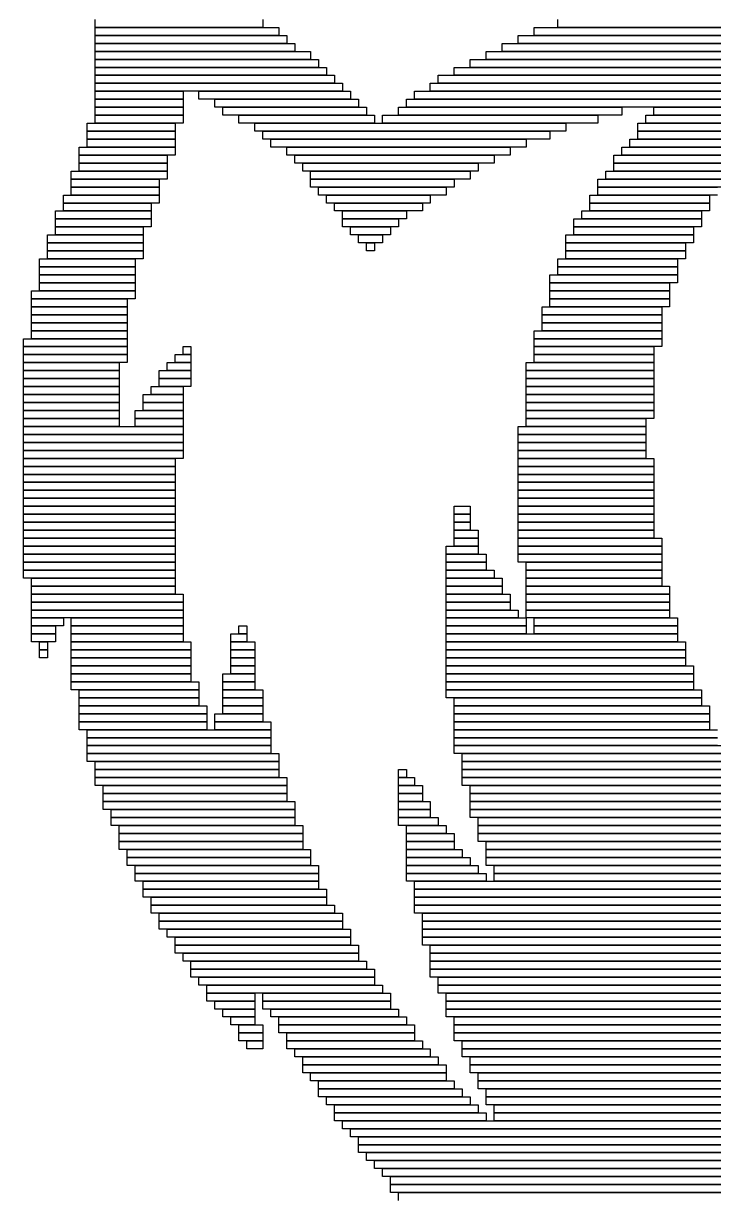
# Model space of a CAD drawing. Extents: x 92 to 1005, y 17 to 1009.
# Drawn here: x 131 to 217.5, y 654.5 to 801.5 of the extents above; entities that cross this region are included whole.
import ezdxf

# ---------------------------------------------------------------- set-up
doc = ezdxf.new("R2010")
doc.units = 0

msp = doc.modelspace()

# ---------------------------------------------------------------- linework, layer by layer
for p, q in [((140, 801), (140, 802)), ((161, 802), (161, 801)), ((198, 801), (198, 802)), ((161, 801), (140, 801)), ((140, 801), (163, 801)), ((140, 800), (140, 801)), ((163, 800), (140, 800)), ((140, 800), (164, 800)), ((140, 799), (140, 800)), ((163, 801), (163, 800)), ((164, 800), (164, 799)), ((193, 800), (250, 800)), ((193, 799), (193, 800)), ((195, 801), (258, 801)), ((195, 800), (195, 801)), ((258, 800), (195, 800)), ((322, 801), (198, 801)), ((164, 799), (140, 799)), ((140, 799), (165, 799)), ((140, 798), (140, 799)), ((165, 799), (165, 798)), ((191, 799), (245, 799)), ((191, 798), (191, 799)), ((250, 799), (193, 799)), ((165, 798), (140, 798)), ((140, 798), (167, 798)), ((140, 797), (140, 798)), ((167, 797), (140, 797)), ((140, 797), (168, 797)), ((140, 796), (140, 797)), ((167, 798), (167, 797)), ((168, 797), (168, 796)), ((187, 797), (239, 797)), ((187, 796), (187, 797)), ((189, 798), (242, 798)), ((189, 797), (189, 798)), ((242, 797), (189, 797)), ((245, 798), (191, 798)), ((168, 796), (140, 796)), ((140, 796), (169, 796)), ((140, 795), (140, 796)), ((169, 796), (169, 795)), ((185, 796), (236, 796)), ((185, 795), (185, 796)), ((239, 796), (187, 796)), ((169, 795), (140, 795)), ((140, 795), (170, 795)), ((140, 794), (140, 795)), ((170, 794), (140, 794)), ((140, 794), (171, 794)), ((140, 793), (140, 794)), ((170, 795), (170, 794)), ((171, 794), (171, 793)), ((182, 794), (232, 794)), ((182, 793), (182, 794)), ((183, 795), (234, 795)), ((183, 794), (183, 795)), ((234, 794), (183, 794)), ((236, 795), (185, 795)), ((171, 793), (140, 793)), ((140, 793), (151, 793)), ((140, 792), (140, 793)), ((151, 793), (151, 792)), ((153, 793), (172, 793)), ((153, 792), (153, 793)), ((172, 793), (172, 792)), ((180, 793), (231, 793)), ((180, 792), (180, 793)), ((232, 793), (182, 793)), ((151, 792), (140, 792)), ((140, 792), (151, 792)), ((140, 791), (140, 792)), ((151, 791), (140, 791)), ((140, 791), (151, 791)), ((140, 790), (140, 791)), ((151, 792), (151, 791)), ((151, 791), (151, 790)), ((172, 792), (153, 792)), ((155, 792), (173, 792)), ((155, 791), (155, 792)), ((173, 791), (155, 791)), ((156, 791), (174, 791)), ((156, 790), (156, 791)), ((173, 792), (173, 791)), ((174, 791), (174, 790)), ((178, 791), (206, 791)), ((178, 790), (178, 791)), ((179, 792), (229, 792)), ((179, 791), (179, 792)), ((229, 791), (179, 791)), ((231, 792), (180, 792)), ((206, 791), (206, 790)), ((210, 791), (228, 791)), ((210, 790), (210, 791)), ((151, 790), (140, 790)), ((140, 790), (151, 790)), ((140, 789), (140, 790)), ((151, 790), (151, 789)), ((174, 790), (156, 790)), ((158, 790), (175, 790)), ((158, 789), (158, 790)), ((175, 790), (175, 789)), ((176, 790), (203, 790)), ((176, 789), (176, 790)), ((206, 790), (178, 790)), ((203, 790), (203, 789)), ((209, 790), (226, 790)), ((209, 789), (209, 790)), ((228, 790), (210, 790)), ((139, 789), (150, 789)), ((139, 788), (139, 789)), ((150, 788), (139, 788)), ((139, 788), (150, 788)), ((139, 787), (139, 788)), ((151, 789), (140, 789)), ((150, 789), (150, 788)), ((150, 788), (150, 787)), ((175, 789), (158, 789)), ((160, 789), (199, 789)), ((160, 788), (160, 789)), ((199, 788), (160, 788)), ((161, 788), (197, 788)), ((161, 787), (161, 788)), ((203, 789), (176, 789)), ((197, 788), (197, 787)), ((199, 789), (199, 788)), ((208, 789), (225, 789)), ((208, 788), (208, 789)), ((225, 788), (208, 788)), ((208, 788), (224, 788)), ((208, 787), (208, 788)), ((226, 789), (209, 789)), ((150, 787), (139, 787)), ((139, 787), (150, 787)), ((139, 786), (139, 787)), ((150, 787), (150, 786)), ((197, 787), (161, 787)), ((162, 787), (194, 787)), ((162, 786), (162, 787)), ((194, 787), (194, 786)), ((207, 787), (223, 787)), ((207, 786), (207, 787)), ((224, 787), (208, 787)), ((138, 786), (150, 786)), ((138, 785), (138, 786)), ((150, 785), (138, 785)), ((138, 785), (149, 785)), ((138, 784), (138, 785)), ((150, 786), (139, 786)), ((149, 785), (149, 784)), ((150, 786), (150, 785)), ((194, 786), (162, 786)), ((164, 786), (192, 786)), ((164, 785), (164, 786)), ((192, 785), (164, 785)), ((165, 785), (190, 785)), ((165, 784), (165, 785)), ((190, 785), (190, 784)), ((192, 786), (192, 785)), ((205, 785), (221, 785)), ((205, 784), (205, 785)), ((206, 786), (222, 786)), ((206, 785), (206, 786)), ((222, 785), (206, 785)), ((223, 786), (207, 786)), ((149, 784), (138, 784)), ((138, 784), (149, 784)), ((138, 783), (138, 784)), ((149, 784), (149, 783)), ((190, 784), (165, 784)), ((166, 784), (188, 784)), ((166, 783), (166, 784)), ((188, 784), (188, 783)), ((221, 784), (205, 784)), ((205, 784), (220, 784)), ((205, 783), (205, 784)), ((137, 783), (149, 783)), ((137, 782), (137, 783)), ((149, 783), (138, 783)), ((149, 783), (149, 782)), ((188, 783), (166, 783)), ((167, 783), (187, 783)), ((167, 782), (167, 783)), ((187, 783), (187, 782)), ((204, 783), (219, 783)), ((204, 782), (204, 783)), ((220, 783), (205, 783)), ((149, 782), (137, 782)), ((137, 782), (148, 782)), ((137, 781), (137, 782)), ((148, 781), (137, 781)), ((137, 781), (148, 781)), ((137, 780), (137, 781)), ((148, 782), (148, 781)), ((148, 781), (148, 780)), ((187, 782), (167, 782)), ((167, 782), (185, 782)), ((167, 781), (167, 782)), ((185, 781), (167, 781)), ((168, 781), (184, 781)), ((168, 780), (168, 781)), ((184, 781), (184, 780)), ((185, 782), (185, 781)), ((203, 782), (219, 782)), ((203, 781), (203, 782)), ((219, 781), (203, 781)), ((203, 781), (218, 781)), ((203, 780), (203, 781)), ((219, 782), (204, 782)), ((136, 780), (148, 780)), ((136, 779), (136, 780)), ((148, 780), (137, 780)), ((148, 780), (148, 779)), ((184, 780), (168, 780)), ((169, 780), (182, 780)), ((169, 779), (169, 780)), ((182, 780), (182, 779)), ((202, 780), (217, 780)), ((202, 779), (202, 780)), ((218, 780), (203, 780)), ((217, 780), (217, 779)), ((135, 778), (147, 778)), ((135, 777), (135, 778)), ((148, 779), (136, 779)), ((136, 779), (147, 779)), ((136, 778), (136, 779)), ((147, 778), (136, 778)), ((147, 779), (147, 778)), ((147, 778), (147, 777)), ((182, 779), (169, 779)), ((170, 779), (181, 779)), ((170, 778), (170, 779)), ((181, 778), (170, 778)), ((171, 778), (179, 778)), ((171, 777), (171, 778)), ((179, 778), (179, 777)), ((181, 779), (181, 778)), ((201, 778), (216, 778)), ((201, 777), (201, 778)), ((217, 779), (202, 779)), ((202, 779), (217, 779)), ((202, 778), (202, 779)), ((217, 778), (202, 778)), ((216, 778), (216, 777)), ((217, 779), (217, 778)), ((147, 777), (135, 777)), ((135, 777), (147, 777)), ((135, 776), (135, 777)), ((147, 777), (147, 776)), ((179, 777), (171, 777)), ((171, 777), (178, 777)), ((171, 776), (171, 777)), ((178, 777), (178, 776)), ((200, 777), (216, 777)), ((200, 776), (200, 777)), ((216, 777), (201, 777)), ((216, 777), (216, 776)), ((134, 775), (146, 775)), ((134, 774), (134, 775)), ((147, 776), (135, 776)), ((135, 776), (146, 776)), ((135, 775), (135, 776)), ((146, 775), (135, 775)), ((146, 776), (146, 775)), ((146, 775), (146, 774)), ((178, 776), (171, 776)), ((172, 776), (177, 776)), ((172, 775), (172, 776)), ((177, 775), (172, 775)), ((173, 775), (176, 775)), ((173, 774), (173, 775)), ((176, 775), (176, 774)), ((177, 776), (177, 775)), ((199, 775), (215, 775)), ((199, 774), (199, 775)), ((216, 776), (200, 776)), ((200, 776), (215, 776)), ((200, 775), (200, 776)), ((215, 775), (200, 775)), ((215, 776), (215, 775)), ((215, 775), (215, 774)), ((146, 774), (134, 774)), ((134, 774), (146, 774)), ((134, 773), (134, 774)), ((146, 774), (146, 773)), ((176, 774), (173, 774)), ((174, 774), (175, 774)), ((174, 773), (174, 774)), ((175, 774), (175, 773)), ((215, 774), (199, 774)), ((199, 774), (214, 774)), ((199, 773), (199, 774)), ((214, 774), (214, 773)), ((133, 772), (145, 772)), ((133, 771), (133, 772)), ((146, 773), (134, 773)), ((134, 773), (146, 773)), ((134, 772), (134, 773)), ((146, 772), (134, 772)), ((145, 772), (145, 771)), ((146, 773), (146, 772)), ((175, 773), (174, 773)), ((198, 772), (213, 772)), ((198, 771), (198, 772)), ((214, 773), (199, 773)), ((199, 773), (214, 773)), ((199, 772), (199, 773)), ((214, 772), (199, 772)), ((213, 772), (213, 771)), ((214, 773), (214, 772)), ((145, 771), (133, 771)), ((133, 771), (145, 771)), ((133, 770), (133, 771)), ((145, 771), (145, 770)), ((213, 771), (198, 771)), ((198, 771), (213, 771)), ((198, 770), (198, 771)), ((213, 771), (213, 770)), ((145, 770), (133, 770)), ((133, 770), (145, 770)), ((133, 769), (133, 770)), ((145, 769), (133, 769)), ((133, 769), (145, 769)), ((133, 768), (133, 769)), ((145, 770), (145, 769)), ((145, 769), (145, 768)), ((197, 770), (213, 770)), ((197, 769), (197, 770)), ((213, 769), (197, 769)), ((197, 769), (212, 769)), ((197, 768), (197, 769)), ((213, 770), (198, 770)), ((212, 769), (212, 768)), ((213, 770), (213, 769)), ((132, 768), (145, 768)), ((132, 767), (132, 768)), ((145, 768), (133, 768)), ((145, 768), (145, 767)), ((212, 768), (197, 768)), ((197, 768), (212, 768)), ((197, 767), (197, 768)), ((212, 768), (212, 767)), ((145, 767), (132, 767)), ((132, 767), (144, 767)), ((132, 766), (132, 767)), ((144, 766), (132, 766)), ((132, 766), (144, 766)), ((132, 765), (132, 766)), ((144, 767), (144, 766)), ((144, 766), (144, 765)), ((196, 766), (211, 766)), ((196, 765), (196, 766)), ((212, 767), (197, 767)), ((197, 767), (212, 767)), ((197, 766), (197, 767)), ((212, 766), (197, 766)), ((211, 766), (211, 765)), ((212, 767), (212, 766)), ((144, 765), (132, 765)), ((132, 765), (144, 765)), ((132, 764), (132, 765)), ((144, 765), (144, 764)), ((211, 765), (196, 765)), ((196, 765), (211, 765)), ((196, 764), (196, 765)), ((211, 765), (211, 764)), ((144, 764), (132, 764)), ((132, 764), (144, 764)), ((132, 763), (132, 764)), ((144, 763), (132, 763)), ((132, 763), (144, 763)), ((132, 762), (132, 763)), ((144, 764), (144, 763)), ((144, 763), (144, 762)), ((195, 763), (211, 763)), ((195, 762), (195, 763)), ((211, 764), (196, 764)), ((196, 764), (211, 764)), ((196, 763), (196, 764)), ((211, 763), (196, 763)), ((211, 764), (211, 763)), ((211, 763), (211, 762)), ((131, 762), (144, 762)), ((131, 761), (131, 762)), ((144, 762), (132, 762)), ((144, 762), (144, 761)), ((211, 762), (195, 762)), ((195, 762), (211, 762)), ((195, 761), (195, 762)), ((211, 762), (211, 761)), ((144, 761), (131, 761)), ((131, 761), (144, 761)), ((131, 760), (131, 761)), ((144, 760), (131, 760)), ((131, 760), (144, 760)), ((131, 759), (131, 760)), ((144, 761), (144, 760)), ((144, 760), (144, 759)), ((150, 760), (152, 760)), ((150, 759), (150, 760)), ((151, 761), (152, 761)), ((151, 760), (151, 761)), ((152, 760), (151, 760)), ((152, 761), (152, 760)), ((152, 760), (152, 759)), ((211, 761), (195, 761)), ((195, 761), (210, 761)), ((195, 760), (195, 761)), ((210, 760), (195, 760)), ((195, 760), (210, 760)), ((195, 759), (195, 760)), ((210, 761), (210, 760)), ((210, 760), (210, 759)), ((144, 759), (131, 759)), ((131, 759), (143, 759)), ((131, 758), (131, 759)), ((143, 759), (143, 758)), ((149, 759), (152, 759)), ((149, 758), (149, 759)), ((152, 759), (150, 759)), ((152, 759), (152, 758)), ((194, 759), (210, 759)), ((194, 758), (194, 759)), ((210, 759), (195, 759)), ((210, 759), (210, 758)), ((143, 758), (131, 758)), ((131, 758), (143, 758)), ((131, 757), (131, 758)), ((143, 758), (143, 757)), ((148, 758), (152, 758)), ((148, 757), (148, 758)), ((152, 758), (149, 758)), ((152, 758), (152, 757)), ((210, 758), (194, 758)), ((194, 758), (210, 758)), ((194, 757), (194, 758)), ((210, 758), (210, 757)), ((143, 757), (131, 757)), ((131, 757), (143, 757)), ((131, 756), (131, 757)), ((143, 756), (131, 756)), ((131, 756), (143, 756)), ((131, 755), (131, 756)), ((143, 757), (143, 756)), ((143, 756), (143, 755)), ((147, 756), (151, 756)), ((147, 755), (147, 756)), ((152, 757), (148, 757)), ((148, 757), (152, 757)), ((148, 756), (148, 757)), ((152, 756), (148, 756)), ((151, 756), (151, 755)), ((152, 757), (152, 756)), ((210, 757), (194, 757)), ((194, 757), (210, 757)), ((194, 756), (194, 757)), ((210, 756), (194, 756)), ((194, 756), (210, 756)), ((194, 755), (194, 756)), ((210, 757), (210, 756)), ((210, 756), (210, 755)), ((143, 755), (131, 755)), ((131, 755), (143, 755)), ((131, 754), (131, 755)), ((143, 755), (143, 754)), ((146, 755), (151, 755)), ((146, 754), (146, 755)), ((151, 755), (147, 755)), ((151, 755), (151, 754)), ((210, 755), (194, 755)), ((194, 755), (210, 755)), ((194, 754), (194, 755)), ((210, 755), (210, 754)), ((143, 754), (131, 754)), ((131, 754), (143, 754)), ((131, 753), (131, 754)), ((143, 753), (131, 753)), ((131, 753), (143, 753)), ((131, 752), (131, 753)), ((143, 754), (143, 753)), ((143, 753), (143, 752)), ((145, 753), (151, 753)), ((145, 752), (145, 753)), ((151, 754), (146, 754)), ((146, 754), (151, 754)), ((146, 753), (146, 754)), ((151, 753), (146, 753)), ((151, 754), (151, 753)), ((151, 753), (151, 752)), ((210, 754), (194, 754)), ((194, 754), (210, 754)), ((194, 753), (194, 754)), ((210, 753), (194, 753)), ((194, 753), (210, 753)), ((194, 752), (194, 753)), ((210, 754), (210, 753)), ((210, 753), (210, 752)), ((143, 752), (131, 752)), ((131, 752), (143, 752)), ((131, 751), (131, 752)), ((143, 752), (143, 751)), ((151, 752), (145, 752)), ((145, 752), (151, 752)), ((145, 751), (145, 752)), ((151, 752), (151, 751)), ((210, 752), (194, 752)), ((194, 752), (209, 752)), ((194, 751), (194, 752)), ((209, 752), (209, 751)), ((143, 751), (131, 751)), ((131, 751), (151, 751)), ((131, 750), (131, 751)), ((151, 750), (131, 750)), ((131, 750), (151, 750)), ((131, 749), (131, 750)), ((151, 751), (145, 751)), ((151, 751), (151, 750)), ((151, 750), (151, 749)), ((193, 751), (209, 751)), ((193, 750), (193, 751)), ((209, 750), (193, 750)), ((193, 750), (209, 750)), ((193, 749), (193, 750)), ((209, 751), (194, 751)), ((209, 751), (209, 750)), ((209, 750), (209, 749)), ((151, 749), (131, 749)), ((131, 749), (151, 749)), ((131, 748), (131, 749)), ((151, 749), (151, 748)), ((209, 749), (193, 749)), ((193, 749), (209, 749)), ((193, 748), (193, 749)), ((209, 749), (209, 748)), ((151, 748), (131, 748)), ((131, 748), (151, 748)), ((131, 747), (131, 748)), ((151, 747), (131, 747)), ((131, 747), (150, 747)), ((131, 746), (131, 747)), ((150, 747), (150, 746)), ((151, 748), (151, 747)), ((209, 748), (193, 748)), ((193, 748), (209, 748)), ((193, 747), (193, 748)), ((209, 747), (193, 747)), ((193, 747), (210, 747)), ((193, 746), (193, 747)), ((209, 748), (209, 747)), ((210, 747), (210, 746)), ((150, 746), (131, 746)), ((131, 746), (150, 746)), ((131, 745), (131, 746)), ((150, 746), (150, 745)), ((210, 746), (193, 746)), ((193, 746), (210, 746)), ((193, 745), (193, 746)), ((210, 746), (210, 745)), ((150, 745), (131, 745)), ((131, 745), (150, 745)), ((131, 744), (131, 745)), ((150, 744), (131, 744)), ((131, 744), (150, 744)), ((131, 743), (131, 744)), ((150, 745), (150, 744)), ((150, 744), (150, 743)), ((210, 745), (193, 745)), ((193, 745), (210, 745)), ((193, 744), (193, 745)), ((210, 744), (193, 744)), ((193, 744), (210, 744)), ((193, 743), (193, 744)), ((210, 745), (210, 744)), ((210, 744), (210, 743)), ((150, 743), (131, 743)), ((131, 743), (150, 743)), ((131, 742), (131, 743)), ((150, 743), (150, 742)), ((210, 743), (193, 743)), ((193, 743), (210, 743)), ((193, 742), (193, 743)), ((210, 743), (210, 742)), ((150, 742), (131, 742)), ((131, 742), (150, 742)), ((131, 741), (131, 742)), ((150, 741), (131, 741)), ((131, 741), (150, 741)), ((131, 740), (131, 741)), ((150, 742), (150, 741)), ((150, 741), (150, 740)), ((185, 741), (187, 741)), ((185, 740), (185, 741)), ((187, 741), (187, 740)), ((210, 742), (193, 742)), ((193, 742), (210, 742)), ((193, 741), (193, 742)), ((210, 741), (193, 741)), ((193, 741), (210, 741)), ((193, 740), (193, 741)), ((210, 742), (210, 741)), ((210, 741), (210, 740)), ((150, 740), (131, 740)), ((131, 740), (150, 740)), ((131, 739), (131, 740)), ((150, 740), (150, 739)), ((187, 740), (185, 740)), ((185, 740), (187, 740)), ((185, 739), (185, 740)), ((187, 740), (187, 739)), ((210, 740), (193, 740)), ((193, 740), (210, 740)), ((193, 739), (193, 740)), ((210, 740), (210, 739)), ((150, 739), (131, 739)), ((131, 739), (150, 739)), ((131, 738), (131, 739)), ((150, 738), (131, 738)), ((131, 738), (150, 738)), ((131, 737), (131, 738)), ((150, 739), (150, 738)), ((150, 738), (150, 737)), ((187, 739), (185, 739)), ((185, 739), (187, 739)), ((185, 738), (185, 739)), ((187, 738), (185, 738)), ((185, 738), (188, 738)), ((185, 737), (185, 738)), ((187, 739), (187, 738)), ((188, 738), (188, 737)), ((210, 739), (193, 739)), ((193, 739), (210, 739)), ((193, 738), (193, 739)), ((210, 738), (193, 738)), ((193, 738), (210, 738)), ((193, 737), (193, 738)), ((210, 739), (210, 738)), ((210, 738), (210, 737)), ((150, 737), (131, 737)), ((131, 737), (150, 737)), ((131, 736), (131, 737)), ((150, 737), (150, 736)), ((188, 737), (185, 737)), ((185, 737), (188, 737)), ((185, 736), (185, 737)), ((188, 737), (188, 736)), ((210, 737), (193, 737)), ((193, 737), (211, 737)), ((193, 736), (193, 737)), ((211, 737), (211, 736)), ((150, 736), (131, 736)), ((131, 736), (150, 736)), ((131, 735), (131, 736)), ((150, 735), (131, 735)), ((131, 735), (150, 735)), ((131, 734), (131, 735)), ((150, 736), (150, 735)), ((150, 735), (150, 734)), ((184, 736), (188, 736)), ((184, 735), (184, 736)), ((188, 735), (184, 735)), ((184, 735), (189, 735)), ((184, 734), (184, 735)), ((188, 736), (185, 736)), ((188, 736), (188, 735)), ((189, 735), (189, 734)), ((211, 736), (193, 736)), ((193, 736), (211, 736)), ((193, 735), (193, 736)), ((211, 735), (193, 735)), ((193, 735), (211, 735)), ((193, 734), (193, 735)), ((211, 736), (211, 735)), ((211, 735), (211, 734)), ((150, 734), (131, 734)), ((131, 734), (150, 734)), ((131, 733), (131, 734)), ((150, 734), (150, 733)), ((189, 734), (184, 734)), ((184, 734), (189, 734)), ((184, 733), (184, 734)), ((189, 734), (189, 733)), ((211, 734), (193, 734)), ((194, 734), (211, 734)), ((194, 733), (194, 734)), ((211, 734), (211, 733)), ((150, 733), (131, 733)), ((131, 733), (150, 733)), ((131, 732), (131, 733)), ((150, 733), (150, 732)), ((189, 733), (184, 733)), ((184, 733), (190, 733)), ((184, 732), (184, 733)), ((190, 733), (190, 732)), ((211, 733), (194, 733)), ((194, 733), (211, 733)), ((194, 732), (194, 733)), ((211, 733), (211, 732)), ((150, 732), (131, 732)), ((132, 732), (150, 732)), ((132, 731), (132, 732)), ((150, 731), (132, 731)), ((132, 731), (150, 731)), ((132, 730), (132, 731)), ((150, 732), (150, 731)), ((150, 731), (150, 730)), ((190, 732), (184, 732)), ((184, 732), (191, 732)), ((184, 731), (184, 732)), ((191, 731), (184, 731)), ((184, 731), (191, 731)), ((184, 730), (184, 731)), ((191, 732), (191, 731)), ((191, 731), (191, 730)), ((211, 732), (194, 732)), ((194, 732), (211, 732)), ((194, 731), (194, 732)), ((211, 731), (194, 731)), ((194, 731), (212, 731)), ((194, 730), (194, 731)), ((211, 732), (211, 731)), ((212, 731), (212, 730)), ((150, 730), (132, 730)), ((132, 730), (151, 730)), ((132, 729), (132, 730)), ((151, 730), (151, 729)), ((191, 730), (184, 730)), ((184, 730), (192, 730)), ((184, 729), (184, 730)), ((192, 730), (192, 729)), ((212, 730), (194, 730)), ((194, 730), (212, 730)), ((194, 729), (194, 730)), ((212, 730), (212, 729)), ((151, 729), (132, 729)), ((132, 729), (151, 729)), ((132, 728), (132, 729)), ((151, 728), (132, 728)), ((132, 728), (151, 728)), ((132, 727), (132, 728)), ((151, 729), (151, 728)), ((151, 728), (151, 727)), ((192, 729), (184, 729)), ((184, 729), (192, 729)), ((184, 728), (184, 729)), ((192, 728), (184, 728)), ((184, 728), (193, 728)), ((184, 727), (184, 728)), ((192, 729), (192, 728)), ((193, 728), (193, 727)), ((212, 729), (194, 729)), ((194, 729), (212, 729)), ((194, 728), (194, 729)), ((212, 728), (194, 728)), ((194, 728), (212, 728)), ((194, 727), (194, 728)), ((212, 729), (212, 728)), ((212, 728), (212, 727)), ((151, 727), (132, 727)), ((132, 727), (136, 727)), ((132, 726), (132, 727)), ((136, 727), (136, 726)), ((137, 727), (151, 727)), ((137, 726), (137, 727)), ((151, 727), (151, 726)), ((193, 727), (184, 727)), ((184, 727), (194, 727)), ((184, 726), (184, 727)), ((212, 727), (194, 727)), ((194, 727), (194, 726)), ((195, 727), (213, 727)), ((195, 726), (195, 727)), ((213, 727), (213, 726)), ((136, 726), (132, 726)), ((132, 726), (135, 726)), ((132, 725), (132, 726)), ((135, 725), (132, 725)), ((132, 725), (135, 725)), ((132, 724), (132, 725)), ((135, 726), (135, 725)), ((135, 725), (135, 724)), ((151, 726), (137, 726)), ((137, 726), (151, 726)), ((137, 725), (137, 726)), ((151, 725), (137, 725)), ((137, 725), (151, 725)), ((137, 724), (137, 725)), ((151, 726), (151, 725)), ((151, 725), (151, 724)), ((157, 725), (159, 725)), ((157, 724), (157, 725)), ((158, 726), (159, 726)), ((158, 725), (158, 726)), ((159, 725), (158, 725)), ((159, 726), (159, 725)), ((159, 725), (159, 724)), ((194, 726), (184, 726)), ((184, 726), (194, 726)), ((184, 725), (184, 726)), ((194, 725), (184, 725)), ((184, 725), (213, 725)), ((184, 724), (184, 725)), ((194, 726), (194, 725)), ((213, 726), (195, 726)), ((195, 726), (213, 726)), ((195, 725), (195, 726)), ((213, 725), (195, 725)), ((213, 726), (213, 725)), ((213, 725), (213, 724)), ((135, 724), (132, 724)), ((133, 724), (134, 724)), ((133, 723), (133, 724)), ((134, 724), (134, 723)), ((151, 724), (137, 724)), ((137, 724), (152, 724)), ((137, 723), (137, 724)), ((152, 724), (152, 723)), ((159, 724), (157, 724)), ((157, 724), (160, 724)), ((157, 723), (157, 724)), ((160, 724), (160, 723)), ((213, 724), (184, 724)), ((184, 724), (214, 724)), ((184, 723), (184, 724)), ((214, 724), (214, 723)), ((134, 723), (133, 723)), ((133, 723), (134, 723)), ((133, 722), (133, 723)), ((134, 722), (133, 722)), ((134, 723), (134, 722)), ((152, 723), (137, 723)), ((137, 723), (152, 723)), ((137, 722), (137, 723)), ((152, 722), (137, 722)), ((137, 722), (152, 722)), ((137, 721), (137, 722)), ((152, 723), (152, 722)), ((152, 722), (152, 721)), ((160, 723), (157, 723)), ((157, 723), (160, 723)), ((157, 722), (157, 723)), ((160, 722), (157, 722)), ((157, 722), (160, 722)), ((157, 721), (157, 722)), ((160, 723), (160, 722)), ((160, 722), (160, 721)), ((214, 723), (184, 723)), ((184, 723), (214, 723)), ((184, 722), (184, 723)), ((214, 722), (184, 722)), ((184, 722), (214, 722)), ((184, 721), (184, 722)), ((214, 723), (214, 722)), ((214, 722), (214, 721)), ((152, 721), (137, 721)), ((137, 721), (152, 721)), ((137, 720), (137, 721)), ((152, 721), (152, 720)), ((160, 721), (157, 721)), ((157, 721), (160, 721)), ((157, 720), (157, 721)), ((160, 721), (160, 720)), ((214, 721), (184, 721)), ((184, 721), (215, 721)), ((184, 720), (184, 721)), ((215, 721), (215, 720)), ((152, 720), (137, 720)), ((137, 720), (152, 720)), ((137, 719), (137, 720)), ((152, 719), (137, 719)), ((137, 719), (153, 719)), ((137, 718), (137, 719)), ((152, 720), (152, 719)), ((153, 719), (153, 718)), ((156, 720), (160, 720)), ((156, 719), (156, 720)), ((160, 719), (156, 719)), ((156, 719), (160, 719)), ((156, 718), (156, 719)), ((160, 720), (157, 720)), ((160, 720), (160, 719)), ((160, 719), (160, 718)), ((215, 720), (184, 720)), ((184, 720), (215, 720)), ((184, 719), (184, 720)), ((215, 719), (184, 719)), ((184, 719), (215, 719)), ((184, 718), (184, 719)), ((215, 720), (215, 719)), ((215, 719), (215, 718)), ((153, 718), (137, 718)), ((138, 718), (153, 718)), ((138, 717), (138, 718)), ((153, 718), (153, 717)), ((160, 718), (156, 718)), ((156, 718), (161, 718)), ((156, 717), (156, 718)), ((161, 718), (161, 717)), ((215, 718), (184, 718)), ((184, 718), (216, 718)), ((184, 717), (184, 718)), ((216, 718), (216, 717)), ((153, 717), (138, 717)), ((138, 717), (153, 717)), ((138, 716), (138, 717)), ((153, 716), (138, 716)), ((138, 716), (154, 716)), ((138, 715), (138, 716)), ((153, 717), (153, 716)), ((154, 716), (154, 715)), ((161, 717), (156, 717)), ((156, 717), (161, 717)), ((156, 716), (156, 717)), ((161, 716), (156, 716)), ((156, 716), (161, 716)), ((156, 715), (156, 716)), ((161, 717), (161, 716)), ((161, 716), (161, 715)), ((216, 717), (184, 717)), ((185, 717), (216, 717)), ((185, 716), (185, 717)), ((216, 716), (185, 716)), ((185, 716), (217, 716)), ((185, 715), (185, 716)), ((216, 717), (216, 716)), ((217, 716), (217, 715)), ((154, 715), (138, 715)), ((138, 715), (154, 715)), ((138, 714), (138, 715)), ((154, 715), (154, 714)), ((155, 715), (161, 715)), ((155, 714), (155, 715)), ((161, 715), (156, 715)), ((161, 715), (161, 714)), ((217, 715), (185, 715)), ((185, 715), (217, 715)), ((185, 714), (185, 715)), ((217, 715), (217, 714)), ((154, 714), (138, 714)), ((138, 714), (154, 714)), ((138, 713), (138, 714)), ((154, 713), (138, 713)), ((139, 713), (162, 713)), ((139, 712), (139, 713)), ((154, 714), (154, 713)), ((161, 714), (155, 714)), ((155, 714), (162, 714)), ((155, 713), (155, 714)), ((162, 713), (155, 713)), ((162, 714), (162, 713)), ((162, 713), (162, 712)), ((217, 714), (185, 714)), ((185, 714), (217, 714)), ((185, 713), (185, 714)), ((217, 713), (185, 713)), ((185, 713), (218, 713)), ((185, 712), (185, 713)), ((217, 714), (217, 713)), ((162, 712), (139, 712)), ((139, 712), (162, 712)), ((139, 711), (139, 712)), ((162, 712), (162, 711)), ((218, 712), (185, 712)), ((185, 712), (218, 712)), ((185, 711), (185, 712)), ((162, 711), (139, 711)), ((139, 711), (162, 711)), ((139, 710), (139, 711)), ((162, 711), (162, 710)), ((218, 711), (185, 711)), ((185, 711), (219, 711)), ((185, 710), (185, 711)), ((162, 710), (139, 710)), ((139, 710), (163, 710)), ((139, 709), (139, 710)), ((163, 709), (139, 709)), ((140, 709), (163, 709)), ((140, 708), (140, 709)), ((163, 710), (163, 709)), ((163, 709), (163, 708)), ((219, 710), (185, 710)), ((186, 710), (219, 710)), ((186, 709), (186, 710)), ((219, 709), (186, 709)), ((186, 709), (220, 709)), ((186, 708), (186, 709)), ((163, 708), (140, 708)), ((140, 708), (163, 708)), ((140, 707), (140, 708)), ((163, 708), (163, 707)), ((178, 708), (179, 708)), ((178, 707), (178, 708)), ((179, 708), (179, 707)), ((220, 708), (186, 708)), ((186, 708), (220, 708)), ((186, 707), (186, 708)), ((163, 707), (140, 707)), ((140, 707), (164, 707)), ((140, 706), (140, 707)), ((164, 706), (140, 706)), ((141, 706), (164, 706)), ((141, 705), (141, 706)), ((164, 707), (164, 706)), ((164, 706), (164, 705)), ((179, 707), (178, 707)), ((178, 707), (180, 707)), ((178, 706), (178, 707)), ((180, 706), (178, 706)), ((178, 706), (181, 706)), ((178, 705), (178, 706)), ((180, 707), (180, 706)), ((181, 706), (181, 705)), ((220, 707), (186, 707)), ((186, 707), (221, 707)), ((186, 706), (186, 707)), ((221, 706), (186, 706)), ((187, 706), (221, 706)), ((187, 705), (187, 706)), ((164, 705), (141, 705)), ((141, 705), (164, 705)), ((141, 704), (141, 705)), ((164, 705), (164, 704)), ((181, 705), (178, 705)), ((178, 705), (181, 705)), ((178, 704), (178, 705)), ((181, 705), (181, 704)), ((221, 705), (187, 705)), ((187, 705), (222, 705)), ((187, 704), (187, 705)), ((164, 704), (141, 704)), ((141, 704), (165, 704)), ((141, 703), (141, 704)), ((165, 703), (141, 703)), ((142, 703), (165, 703)), ((142, 702), (142, 703)), ((165, 704), (165, 703)), ((165, 703), (165, 702)), ((181, 704), (178, 704)), ((178, 704), (182, 704)), ((178, 703), (178, 704)), ((182, 703), (178, 703)), ((178, 703), (182, 703)), ((178, 702), (178, 703)), ((182, 704), (182, 703)), ((182, 703), (182, 702)), ((222, 704), (187, 704)), ((187, 704), (222, 704)), ((187, 703), (187, 704)), ((222, 703), (187, 703)), ((187, 703), (223, 703)), ((187, 702), (187, 703)), ((165, 702), (142, 702)), ((142, 702), (165, 702)), ((142, 701), (142, 702)), ((165, 702), (165, 701)), ((182, 702), (178, 702)), ((178, 702), (183, 702)), ((178, 701), (178, 702)), ((183, 702), (183, 701)), ((223, 702), (187, 702)), ((188, 702), (223, 702)), ((188, 701), (188, 702)), ((165, 701), (142, 701)), ((143, 701), (166, 701)), ((143, 700), (143, 701)), ((166, 700), (143, 700)), ((143, 700), (166, 700)), ((143, 699), (143, 700)), ((166, 701), (166, 700)), ((166, 700), (166, 699)), ((183, 701), (178, 701)), ((179, 701), (184, 701)), ((179, 700), (179, 701)), ((184, 700), (179, 700)), ((179, 700), (185, 700)), ((179, 699), (179, 700)), ((184, 701), (184, 700)), ((185, 700), (185, 699)), ((223, 701), (188, 701)), ((188, 701), (224, 701)), ((188, 700), (188, 701)), ((224, 700), (188, 700)), ((188, 700), (225, 700)), ((188, 699), (188, 700)), ((166, 699), (143, 699)), ((143, 699), (166, 699)), ((143, 698), (143, 699)), ((166, 699), (166, 698)), ((185, 699), (179, 699)), ((179, 699), (185, 699)), ((179, 698), (179, 699)), ((185, 699), (185, 698)), ((225, 699), (188, 699)), ((189, 699), (225, 699)), ((189, 698), (189, 699)), ((166, 698), (143, 698)), ((144, 698), (167, 698)), ((144, 697), (144, 698)), ((167, 697), (144, 697)), ((144, 697), (167, 697)), ((144, 696), (144, 697)), ((167, 698), (167, 697)), ((167, 697), (167, 696)), ((185, 698), (179, 698)), ((179, 698), (186, 698)), ((179, 697), (179, 698)), ((186, 697), (179, 697)), ((179, 697), (187, 697)), ((179, 696), (179, 697)), ((186, 698), (186, 697)), ((187, 697), (187, 696)), ((225, 698), (189, 698)), ((189, 698), (226, 698)), ((189, 697), (189, 698)), ((226, 697), (189, 697)), ((189, 697), (226, 697)), ((189, 696), (189, 697)), ((167, 696), (144, 696)), ((145, 696), (168, 696)), ((145, 695), (145, 696)), ((168, 696), (168, 695)), ((187, 696), (179, 696)), ((179, 696), (188, 696)), ((179, 695), (179, 696)), ((188, 696), (188, 695)), ((226, 696), (189, 696)), ((190, 696), (227, 696)), ((190, 695), (190, 696)), ((168, 695), (145, 695)), ((145, 695), (168, 695)), ((145, 694), (145, 695)), ((168, 694), (145, 694)), ((146, 694), (168, 694)), ((146, 693), (146, 694)), ((168, 695), (168, 694)), ((168, 694), (168, 693)), ((188, 695), (179, 695)), ((179, 695), (189, 695)), ((179, 694), (179, 695)), ((189, 694), (179, 694)), ((180, 694), (228, 694)), ((180, 693), (180, 694)), ((189, 695), (189, 694)), ((227, 695), (190, 695)), ((190, 695), (228, 695)), ((190, 694), (190, 695)), ((228, 694), (190, 694)), ((168, 693), (146, 693)), ((146, 693), (169, 693)), ((146, 692), (146, 693)), ((169, 693), (169, 692)), ((228, 693), (180, 693)), ((180, 693), (229, 693)), ((180, 692), (180, 693)), ((169, 692), (146, 692)), ((147, 692), (169, 692)), ((147, 691), (147, 692)), ((169, 691), (147, 691)), ((147, 691), (170, 691)), ((147, 690), (147, 691)), ((169, 692), (169, 691)), ((170, 691), (170, 690)), ((229, 692), (180, 692)), ((180, 692), (230, 692)), ((180, 691), (180, 692)), ((230, 691), (180, 691)), ((180, 691), (230, 691)), ((180, 690), (180, 691)), ((170, 690), (147, 690)), ((148, 690), (171, 690)), ((148, 689), (148, 690)), ((171, 690), (171, 689)), ((230, 690), (180, 690)), ((181, 690), (231, 690)), ((181, 689), (181, 690)), ((171, 689), (148, 689)), ((148, 689), (171, 689)), ((148, 688), (148, 689)), ((171, 688), (148, 688)), ((149, 688), (172, 688)), ((149, 687), (149, 688)), ((171, 689), (171, 688)), ((172, 688), (172, 687)), ((231, 689), (181, 689)), ((181, 689), (232, 689)), ((181, 688), (181, 689)), ((232, 688), (181, 688)), ((181, 688), (232, 688)), ((181, 687), (181, 688)), ((172, 687), (149, 687)), ((150, 687), (172, 687)), ((150, 686), (150, 687)), ((172, 687), (172, 686)), ((232, 687), (181, 687)), ((181, 687), (233, 687)), ((181, 686), (181, 687)), ((172, 686), (150, 686)), ((150, 686), (173, 686)), ((150, 685), (150, 686)), ((173, 686), (173, 685)), ((233, 686), (181, 686)), ((182, 686), (234, 686)), ((182, 685), (182, 686)), ((173, 685), (150, 685)), ((151, 685), (173, 685)), ((151, 684), (151, 685)), ((173, 684), (151, 684)), ((152, 684), (174, 684)), ((152, 683), (152, 684)), ((173, 685), (173, 684)), ((174, 684), (174, 683)), ((234, 685), (182, 685)), ((182, 685), (234, 685)), ((182, 684), (182, 685)), ((234, 684), (182, 684)), ((182, 684), (235, 684)), ((182, 683), (182, 684)), ((174, 683), (152, 683)), ((152, 683), (175, 683)), ((152, 682), (152, 683)), ((175, 683), (175, 682)), ((235, 683), (182, 683)), ((182, 683), (236, 683)), ((182, 682), (182, 683)), ((175, 682), (152, 682)), ((153, 682), (175, 682)), ((153, 681), (153, 682)), ((175, 681), (153, 681)), ((154, 681), (176, 681)), ((154, 680), (154, 681)), ((175, 682), (175, 681)), ((176, 681), (176, 680)), ((236, 682), (182, 682)), ((183, 682), (237, 682)), ((183, 681), (183, 682)), ((237, 681), (183, 681)), ((183, 681), (238, 681)), ((183, 680), (183, 681)), ((176, 680), (154, 680)), ((154, 680), (160, 680)), ((154, 679), (154, 680)), ((160, 680), (160, 679)), ((161, 680), (177, 680)), ((161, 679), (161, 680)), ((177, 680), (177, 679)), ((238, 680), (183, 680)), ((184, 680), (239, 680)), ((184, 679), (184, 680)), ((160, 679), (154, 679)), ((155, 679), (160, 679)), ((155, 678), (155, 679)), ((160, 678), (155, 678)), ((156, 678), (160, 678)), ((156, 677), (156, 678)), ((160, 679), (160, 678)), ((160, 678), (160, 677)), ((177, 679), (161, 679)), ((161, 679), (177, 679)), ((161, 678), (161, 679)), ((177, 678), (161, 678)), ((162, 678), (178, 678)), ((162, 677), (162, 678)), ((177, 679), (177, 678)), ((178, 678), (178, 677)), ((239, 679), (184, 679)), ((184, 679), (239, 679)), ((184, 678), (184, 679)), ((239, 678), (184, 678)), ((184, 678), (240, 678)), ((184, 677), (184, 678)), ((160, 677), (156, 677)), ((157, 677), (160, 677)), ((157, 676), (157, 677)), ((160, 677), (160, 676)), ((178, 677), (162, 677)), ((163, 677), (179, 677)), ((163, 676), (163, 677)), ((179, 677), (179, 676)), ((240, 677), (184, 677)), ((185, 677), (241, 677)), ((185, 676), (185, 677)), ((160, 676), (157, 676)), ((158, 676), (161, 676)), ((158, 675), (158, 676)), ((161, 675), (158, 675)), ((158, 675), (161, 675)), ((158, 674), (158, 675)), ((161, 676), (161, 675)), ((161, 675), (161, 674)), ((179, 676), (163, 676)), ((163, 676), (180, 676)), ((163, 675), (163, 676)), ((180, 675), (163, 675)), ((164, 675), (180, 675)), ((164, 674), (164, 675)), ((180, 676), (180, 675)), ((180, 675), (180, 674)), ((241, 676), (185, 676)), ((185, 676), (242, 676)), ((185, 675), (185, 676)), ((242, 675), (185, 675)), ((185, 675), (243, 675)), ((185, 674), (185, 675)), ((161, 674), (158, 674)), ((159, 674), (161, 674)), ((159, 673), (159, 674)), ((161, 674), (161, 673)), ((180, 674), (164, 674)), ((164, 674), (181, 674)), ((164, 673), (164, 674)), ((181, 674), (181, 673)), ((243, 674), (185, 674)), ((186, 674), (244, 674)), ((186, 673), (186, 674)), ((161, 673), (159, 673)), ((181, 673), (164, 673)), ((165, 673), (182, 673)), ((165, 672), (165, 673)), ((182, 672), (165, 672)), ((166, 672), (183, 672)), ((166, 671), (166, 672)), ((182, 673), (182, 672)), ((183, 672), (183, 671)), ((244, 673), (186, 673)), ((186, 673), (245, 673)), ((186, 672), (186, 673)), ((245, 672), (186, 672)), ((187, 672), (246, 672)), ((187, 671), (187, 672)), ((183, 671), (166, 671)), ((166, 671), (184, 671)), ((166, 670), (166, 671)), ((184, 671), (184, 670)), ((246, 671), (187, 671)), ((187, 671), (247, 671)), ((187, 670), (187, 671)), ((184, 670), (166, 670)), ((167, 670), (184, 670)), ((167, 669), (167, 670)), ((184, 669), (167, 669)), ((168, 669), (185, 669)), ((168, 668), (168, 669)), ((184, 670), (184, 669)), ((185, 669), (185, 668)), ((247, 670), (187, 670)), ((188, 670), (248, 670)), ((188, 669), (188, 670)), ((248, 669), (188, 669)), ((188, 669), (249, 669)), ((188, 668), (188, 669)), ((185, 668), (168, 668)), ((168, 668), (186, 668)), ((168, 667), (168, 668)), ((186, 668), (186, 667)), ((249, 668), (188, 668)), ((189, 668), (250, 668)), ((189, 667), (189, 668)), ((186, 667), (168, 667)), ((169, 667), (187, 667)), ((169, 666), (169, 667)), ((187, 666), (169, 666)), ((170, 666), (188, 666)), ((170, 665), (170, 666)), ((187, 667), (187, 666)), ((188, 666), (188, 665)), ((250, 667), (189, 667)), ((189, 667), (251, 667)), ((189, 666), (189, 667)), ((251, 666), (189, 666)), ((190, 666), (253, 666)), ((190, 665), (190, 666)), ((188, 665), (170, 665)), ((170, 665), (189, 665)), ((170, 664), (170, 665)), ((189, 665), (189, 664)), ((253, 665), (190, 665)), ((190, 665), (254, 665)), ((190, 664), (190, 665)), ((189, 664), (170, 664)), ((171, 664), (255, 664)), ((171, 663), (171, 664)), ((255, 663), (171, 663)), ((172, 663), (256, 663)), ((172, 662), (172, 663)), ((254, 664), (190, 664)), ((256, 662), (172, 662)), ((173, 662), (258, 662)), ((173, 661), (173, 662)), ((258, 661), (173, 661)), ((173, 661), (259, 661)), ((173, 660), (173, 661)), ((259, 660), (173, 660)), ((174, 660), (261, 660)), ((174, 659), (174, 660)), ((261, 659), (174, 659)), ((175, 659), (262, 659)), ((175, 658), (175, 659)), ((262, 658), (175, 658)), ((176, 658), (264, 658)), ((176, 657), (176, 658)), ((264, 657), (176, 657)), ((177, 657), (266, 657)), ((177, 656), (177, 657)), ((266, 656), (177, 656)), ((177, 656), (268, 656)), ((177, 655), (177, 656)), ((268, 655), (177, 655)), ((178, 655), (308, 655)), ((178, 654), (178, 655))]:
    msp.add_line(p, q)

doc.saveas('drawing.dxf')
